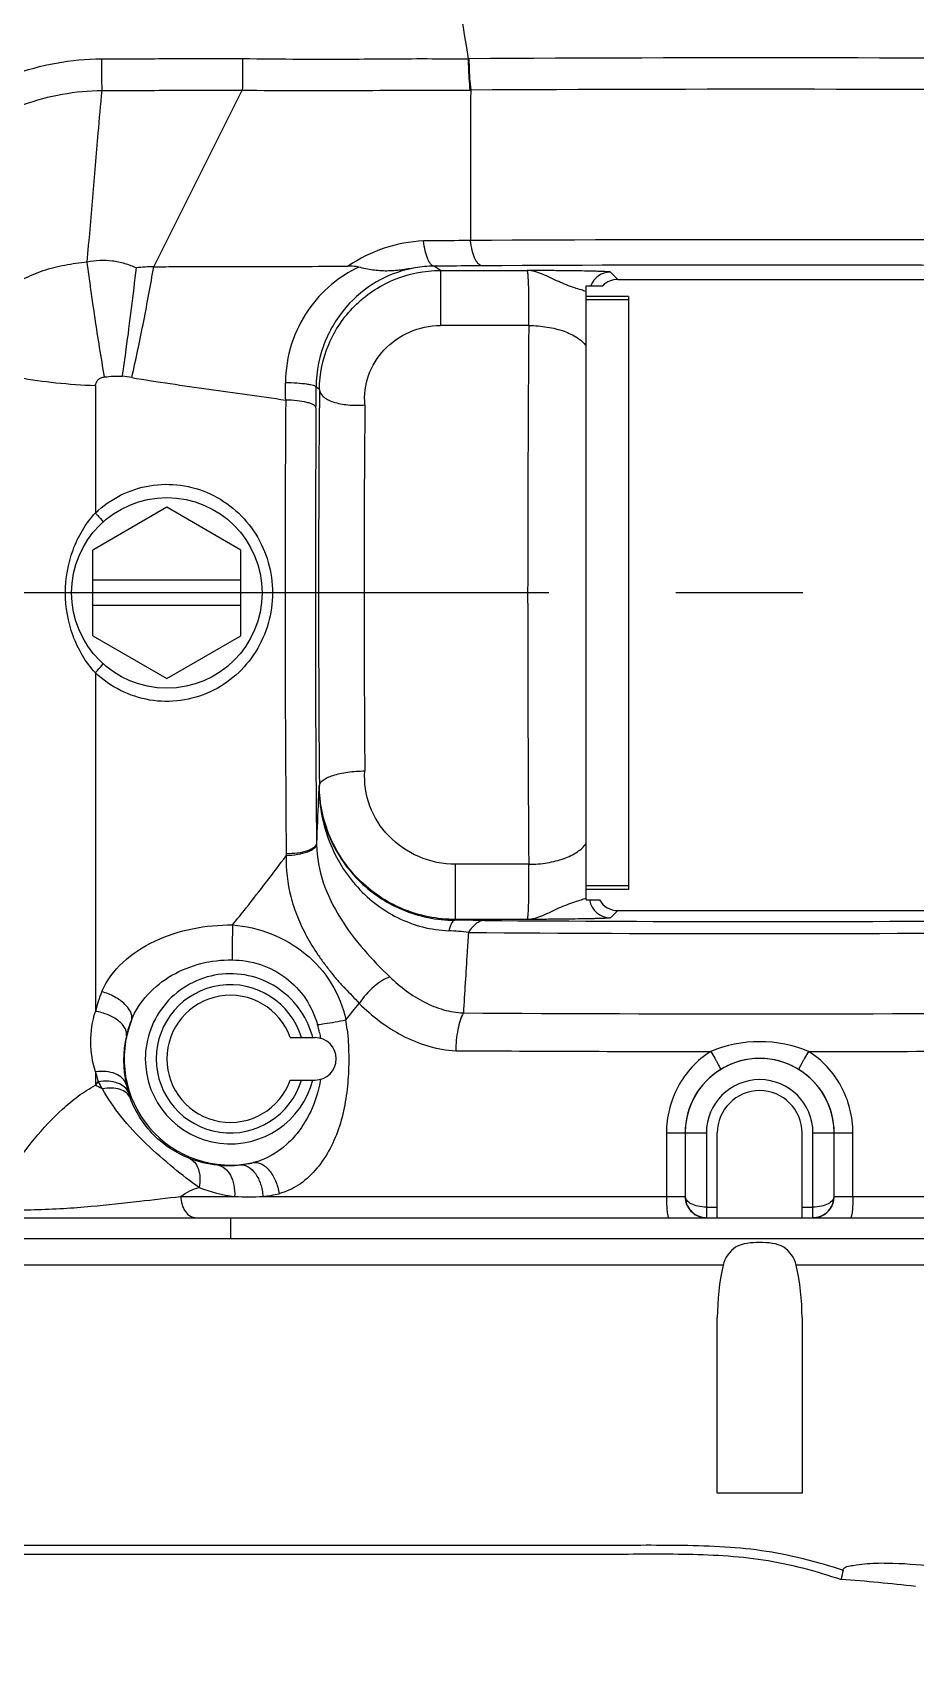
# Model space of a CAD drawing. Header units: millimetres. Extents: x 4086 to 8300, y 123 to 1549.
# Drawn here: x 7601.81 to 7612.24, y 628.62 to 647.83 of the extents above; entities that cross this region are included whole.
import ezdxf

# ---------------------------------------------------------------- set-up
doc = ezdxf.new("R2010")
doc.units = ezdxf.units.MM
doc.linetypes.add('CENTER', pattern=[0.6, 0.375, -0.075, 0.075, -0.075])
for name, color, linetype in [('中心线', 7, 'Continuous'), ('外形图', 7, 'Continuous'), ('运动范围', 7, 'Continuous')]:
    doc.layers.add(name, color=color, linetype=linetype)

msp = doc.modelspace()

# ---------------------------------------------------------------- linework, layer by layer
at = {"layer": '中心线', "linetype": 'CENTER', "ltscale": 20}
msp.add_line((7979.909, 641.2169), (7475.7605, 641.2169), dxfattribs=at)
at = {"layer": '外形图'}
for p, q in [((7606.9584, 647.5223), (7606.9666, 647.5224)), ((7603.2455, 645.0665), (7604.2912, 647.1507)), ((7606.6311, 645.0226), (7606.5549, 645.0733)), ((7606.6311, 645.0226), (7606.6311, 644.3729)), ((7606.6311, 645.0226), (7607.6563, 645.0226)), ((7608.7253, 644.9168), (7608.6391, 645.003)), ((7608.7253, 644.9168), (7620.092, 644.9168)), ((7608.3503, 637.5919), (7608.3503, 644.8419)), ((7608.3503, 644.8419), (7608.5468, 644.8419)), ((7608.8503, 644.7169), (7608.3503, 644.7169)), ((7608.8503, 644.6742), (7608.3503, 644.6742)), ((7608.8503, 644.7169), (7608.8503, 637.7169)), ((7607.6734, 644.3729), (7606.6311, 644.3729)), ((7602.5563, 643.6636), (7602.5563, 642.16)), ((7605.2025, 643.618), (7605.1626, 643.6446)), ((7603.4003, 642.2272), (7602.5253, 641.722)), ((7604.2753, 641.722), (7603.4003, 642.2272)), ((7602.5253, 640.7117), (7602.5253, 641.722)), ((7604.2753, 640.7117), (7604.2753, 641.722)), ((7604.2753, 641.3669), (7602.5253, 641.3669)), ((7604.2753, 641.0669), (7602.5253, 641.0669)), ((7602.5253, 640.7117), (7603.4003, 640.2065)), ((7603.4003, 640.2065), (7604.2753, 640.7117)), ((7602.5563, 640.2737), (7602.5563, 636.2774)), ((7605.1959, 638.9381), (7605.2013, 638.9417)), ((7606.8087, 637.3616), (7606.8087, 638.0129)), ((7607.6739, 638.0129), (7606.8087, 638.0129)), ((7608.8503, 637.7595), (7608.3503, 637.7595)), ((7608.8503, 637.7169), (7608.3503, 637.7169)), ((7608.3503, 637.5919), (7608.5088, 637.5919)), ((7606.7952, 637.3527), (7606.8087, 637.3616)), ((7607.6568, 637.3616), (7606.8087, 637.3616)), ((7608.7253, 637.4669), (7608.6396, 637.3811)), ((7608.7253, 637.4669), (7617.7848, 637.4669)), ((7604.8574, 635.9669), (7605.1503, 635.9669)), ((7602.5563, 635.5642), (7602.5563, 635.4055)), ((7602.5564, 635.4055), (7602.5906, 635.444)), ((7604.8574, 635.4669), (7605.1503, 635.4669)), ((7609.2991, 634.8419), (7609.2991, 634.0919)), ((7609.2991, 634.8419), (7609.771, 634.8419)), ((7609.5197, 634.8419), (7609.5197, 634.0919)), ((7609.521, 634.8419), (7609.521, 634.0919)), ((7609.771, 634.8419), (7609.771, 633.9669)), ((7609.9003, 633.8419), (7609.9003, 634.8419)), ((7610.9003, 633.9669), (7610.9003, 634.8419)), ((7611.0296, 633.9669), (7611.0296, 634.8419)), ((7611.0296, 634.8419), (7611.5015, 634.8419)), ((7611.2796, 634.0919), (7611.2796, 634.8419)), ((7611.2809, 634.0919), (7611.2809, 634.8419)), ((7611.5015, 634.0919), (7611.5015, 634.8419)), ((7603.5655, 634.0919), (7604.2001, 634.0919)), ((7604.5352, 634.0919), (7609.521, 634.0919)), ((7611.2796, 634.0919), (7619.7753, 634.0919)), ((7609.771, 633.9669), (7609.9003, 633.9669)), ((7610.9003, 633.9669), (7611.0296, 633.9669)), ((7610.9003, 633.8419), (7610.9003, 633.9648)), ((7601.4959, 633.8419), (7619.5253, 633.8419)), ((7604.1503, 633.8419), (7604.1503, 633.5919)), ((7609.7567, 633.8424), (7609.7732, 633.8419)), ((7609.7732, 633.8421), (7609.7732, 633.8419)), ((7619.694, 633.5919), (7601.1678, 633.5919)), ((7609.9695, 633.2829), (7601.0324, 633.2829)), ((7620.1561, 633.2829), (7610.8311, 633.2829)), ((7609.9003, 630.5919), (7609.9003, 632.6621)), ((7610.9003, 632.6621), (7610.9003, 630.5919)), ((7610.9003, 630.5919), (7609.9003, 630.5919))]:
    msp.add_line(p, q, dxfattribs=at)
msp.add_circle((7603.4003, 641.2169), 1.125, dxfattribs=at)
for centre, radius, start, end in [((8900.4309, 856.9742), 1310.321, 189.0123078, 189.1980622), ((7577.279, 647.0834), 25.3558, 0.1402, 0.98714), ((7610.3772, 13.0981), 634.4334, 89.5703198, 90.3080092), ((7610.3769, 17.4948), 629.6661, 89.5693464, 90.3083866), ((7740.4, 646.1692), 133.4158, 179.578037, 180.340912), ((7606.5005, 643.6834), 1.6887, 92.38081, 124.56998), ((7610.3798, 91.3719), 554.0139, 89.537809, 90.350932), ((7603.2508, 643.3136), 1.753, 90.17297, 96.89176), ((7606.5641, 643.6885), 1.3848, 90.37835, 99.6978), ((7610.3806, 114.3554), 530.7314, 89.536926, 90.351601), ((7608.6392, 644.753), 0.2501, 90.02115, 159.1845), ((7608.7253, 644.6669), 0.25, 89.9987, 135.57342), ((7999.2205, 641.2186), 391.5597, 179.538437, 180.469087), ((7602.6725, 641.9101), 1.8748, 80.33883, 83.75148), ((7517.1126, 642.4671), 87.6968, 0.670072, 0.803158), ((7526.0375, 643.9187), 79.1255, 359.624522, 359.801485), ((7865.9982, 641.215), 260.8068, 179.472087, 180.499404), ((7939.6453, 641.2277), 334.8496, 179.612441, 180.52887), ((7919.7133, 641.2262), 314.5595, 179.604009, 180.539906), ((7837.3045, 641.2151), 231.5759, 179.45082, 180.519521), ((7606.5089, 638.1172), 1.6991, 179.33642, 180.09026), ((7606.5119, 638.2742), 1.3442, 180.51642, 181.26151), ((7608.6397, 637.6312), 0.2501, 189.05502, 269.9771), ((7608.7253, 637.7168), 0.2499, 209.99332, 270.00299), ((7659.9486, 636.5), 55.7788, 179.1813, 179.60488), ((7606.6141, 634.4829), 2.7479, 82.72838, 87.60676), ((7606.6107, 573.7176), 63.6353, 89.513607, 89.833931), ((7610.4036, 1079.5007), 442.3054, 269.554159, 270.428604), ((7610.4035, 1039.6079), 402.2704, 269.536723, 270.445336), ((7604.1503, 635.7169), 0.875, 16.60155, 343.39845), ((7604.0429, 635.918), 1.5294, 157.21923, 166.40714), ((7604.1503, 635.7169), 0.75, 19.47122, 340.52878), ((7580.9183, 656.0341), 31.612, 321.08596, 321.53757), ((7610.3913, 1242.9046), 606.6565, 269.6704033, 270.3667102), ((7604.1503, 635.7169), 1.2543, 158.65823, 282.34179), ((7604.1581, 635.6957), 1.2694, 157.89782, 166.75001), ((7603.7711, 635.7253), 1.4624, 11.8079, 15.71839), ((7602.8963, 635.7795), 2.6489, 6.15004, 8.62852), ((7604.161, 635.6953), 1.2723, 166.7603, 192.8033), ((7604.1503, 635.7169), 1.0043, 14.4138, 16.2831), ((7605.1503, 635.7169), 0.25, 270, 90), ((7604.1503, 635.7169), 1.0043, 180, 345.5862), ((7610.2618, 1230.5652), 594.7623, 269.6676645, 269.9576503), ((7610.4003, 634.8419), 0.8793, 0, 180), ((7610.469, 1247.8398), 612.0369, 270.0476899, 270.3654774), ((7604.0434, 635.9235), 1.5299, 193.58458, 198.26688), ((7604.6051, 636.4639), 2.2579, 206.85328, 209.10093), ((7610.3989, 634.8417), 0.8792, 121.6104, 179.98687), ((7610.4003, 634.8419), 0.6293, 0, 180), ((7610.4017, 634.8417), 0.8792, 0.01313, 58.39002), ((7601.3267, 632.9692), 2.7291, 61.4207, 63.21881), ((7604.1615, 635.6955), 1.2728, 192.8067, 197.32166), ((7604.1223, 635.6832), 1.2317, 197.32224, 200.24141), ((7610.4003, 634.8419), 0.5, 0.00092, 179.99908), ((7604.1263, 635.7285), 1.271, 248.53763, 264.18168), ((7604.1264, 635.7264), 1.2689, 276.31959, 283.30373), ((7604.1263, 635.7275), 1.27, 264.17932, 276.32066), ((7604.3689, 635.6138), 1.5313, 247.44673, 263.67221), ((7604.3676, 637.8787), 3.7905, 267.46718, 272.53282), ((7604.3671, 635.6083), 1.5257, 276.32438, 283.58828), ((7611.0309, 634.0918), 0.25, 280.3158, 0.00302), ((7609.7697, 634.0917), 0.2498, 267.02562, 269.42015), ((7609.7697, 634.0909), 0.2491, 269.421, 269.99993), ((7611.0274, 634.0929), 0.2511, 270.01654, 281.06259), ((7611.0309, 634.0918), 0.25, 270.00312, 274.44346), ((7611.0309, 634.0922), 0.2504, 274.44189, 277.17366), ((7611.031, 634.0916), 0.2498, 277.17376, 278.99836), ((7611.031, 634.0914), 0.2495, 278.99906, 280.31171), ((7615.5568, 628.7411), 4.2753, 167.29741, 168.81302), ((7610.1926, 612.3703), 17.24, 83.18006, 86.10791)]:
    msp.add_arc(centre, radius, start, end, dxfattribs=at)
for points, knots in [([(7599.8057, 645.0773), (7599.8066, 645.2458), (7599.8478, 645.5823), (7600.0232, 646.0577), (7600.3011, 646.4815), (7600.6637, 646.8412), (7601.0939, 647.1303), (7601.5751, 647.3464), (7602.0921, 647.4856), (7602.451, 647.5213), (7602.631, 647.5202)], [0, 0, 0, 0, 0.1224583, 0.2437298, 0.3650884, 0.4876999, 0.6124247, 0.7396979, 0.8692449, 1, 1, 1, 1]), ([(7602.631, 647.5202), (7602.7695, 647.5202), (7603.0466, 647.5203), (7603.462, 647.524), (7603.8772, 647.5264), (7604.154, 647.5243), (7604.2924, 647.5235)], [0, 0, 0, 0, 0.2501921, 0.5002337, 0.7501015, 1, 1, 1, 1]), ([(7604.2924, 647.5235), (7604.2928, 647.4914), (7604.2938, 647.3671), (7604.2931, 647.2429), (7604.2912, 647.1507)], [0, 0, 0, 0, 0.2583477, 1, 1, 1, 1]), ([(7604.2924, 647.5235), (7604.5195, 647.5212), (7604.9159, 647.517), (7605.4793, 647.5156), (7605.9793, 647.5212), (7606.4715, 647.5233), (7606.7969, 647.5211), (7606.9585, 647.5221)], [0, 0, 0, 0, 0.2555518, 0.4460732, 0.6338946, 0.8181957, 1, 1, 1, 1]), ([(7606.9584, 647.5223), (7606.9587, 647.4909), (7606.9611, 647.3672), (7606.9694, 647.2436), (7606.9791, 647.1517)], [0, 0, 0, 0, 0.2533061, 1, 1, 1, 1]), ([(7606.9675, 647.5224), (7606.9677, 647.491), (7606.9699, 647.3673), (7606.9781, 647.2437), (7606.9878, 647.1518)], [0, 0, 0, 0, 0.253309, 1, 1, 1, 1]), ([(7600.1269, 645.005), (7600.1295, 645.154), (7600.1684, 645.4512), (7600.3291, 645.8694), (7600.5792, 646.2405), (7600.9026, 646.5541), (7601.2837, 646.8057), (7601.8503, 647.057), (7602.3213, 647.1464), (7602.6347, 647.1455)], [0, 0, 0, 0, 0.1230194, 0.2447972, 0.3665682, 0.4894494, 0.6142489, 0.7413544, 1, 1, 1, 1]), ([(7602.4598, 645.1259), (7602.5065, 645.6311), (7602.5608, 646.3046), (7602.6195, 646.9777), (7602.6347, 647.1455)], [0, 0, 0, 0, 0.7507655, 1, 1, 1, 1]), ([(7602.6347, 647.1455), (7602.7729, 647.1453), (7603.0491, 647.1459), (7603.4633, 647.1503), (7603.8772, 647.153), (7604.1532, 647.1516), (7604.2912, 647.1507)], [0, 0, 0, 0, 0.2502753, 0.5002655, 0.7500677, 1, 1, 1, 1]), ([(7604.2912, 647.1507), (7604.5205, 647.1487), (7604.9782, 647.1443), (7605.6582, 647.145), (7606.3251, 647.1542), (7606.7635, 647.1501), (7606.9798, 647.1515)], [0, 0, 0, 0, 0.2558375, 0.5107997, 0.7586306, 1, 1, 1, 1]), ([(7606.9866, 645.3754), (7606.9404, 645.375), (7606.755, 645.3732), (7606.5696, 645.3717), (7606.4304, 645.3707)], [0, 0, 0, 0, 0.2489287, 1, 1, 1, 1]), ([(7606.5549, 645.0733), (7606.5404, 645.0742), (7606.5182, 645.0923), (7606.4977, 645.1239), (7606.4731, 645.1756), (7606.4486, 645.2586), (7606.4357, 645.3309), (7606.4304, 645.3707)], [0, 0, 0, 0, 0.1305332, 0.225825, 0.3433759, 0.6398955, 1, 1, 1, 1]), ([(7607.1238, 645.0767), (7607.1071, 645.0775), (7607.0808, 645.0943), (7607.0562, 645.1272), (7607.0288, 645.1789), (7607.0029, 645.2626), (7606.9909, 645.3354), (7606.9866, 645.3754)], [0, 0, 0, 0, 0.1453953, 0.2428798, 0.3600357, 0.6503352, 1, 1, 1, 1]), ([(7601.0117, 643.9606), (7601.0401, 644.1166), (7601.1541, 644.4256), (7601.4236, 644.7416), (7601.7021, 644.9274), (7601.94, 645.0288), (7602.1959, 645.0909), (7602.3713, 645.1146), (7602.4598, 645.1259)], [0, 0, 0, 0, 0.237297, 0.4816248, 0.6073124, 0.7354616, 0.8664355, 1, 1, 1, 1]), ([(7602.4598, 645.1259), (7602.5572, 645.1441), (7602.7086, 645.1516), (7602.9029, 645.1101), (7602.9954, 645.0742), (7603.0405, 645.0539)], [0, 0, 0, 0, 0.5002621, 0.7501753, 1, 1, 1, 1]), ([(7602.6637, 643.7651), (7602.6244, 643.9967), (7602.5523, 644.4497), (7602.4883, 644.9039), (7602.4598, 645.1259)], [0, 0, 0, 0, 0.5121016, 1, 1, 1, 1]), ([(7602.8766, 643.7738), (7602.892, 643.881), (7602.9513, 644.307), (7603.0049, 644.7339), (7603.0404, 645.0539)], [0, 0, 0, 0, 0.2517084, 1, 1, 1, 1]), ([(7602.9871, 643.7584), (7603.0365, 643.9799), (7603.1276, 644.415), (7603.209, 644.8521), (7603.2455, 645.0665)], [0, 0, 0, 0, 0.5106114, 1, 1, 1, 1]), ([(7603.2455, 645.0665), (7603.3415, 645.066), (7603.5335, 645.069), (7603.9178, 645.0712), (7604.3975, 645.0687), (7604.9711, 645.0687), (7605.3524, 645.0729), (7605.5423, 645.0739)], [0, 0, 0, 0, 0.125355, 0.2508375, 0.5018878, 0.7519932, 1, 1, 1, 1]), ([(7605.6651, 645.0612), (7605.5501, 645.0068), (7605.326, 644.8631), (7605.0461, 644.5556), (7604.8493, 644.1566), (7604.801, 643.8514), (7604.8008, 643.6964)], [0, 0, 0, 0, 0.2247888, 0.4643178, 0.7260677, 1, 1, 1, 1]), ([(7606.3308, 645.0536), (7606.1903, 645.029), (7605.9044, 644.9307), (7605.5244, 644.6401), (7605.2374, 644.1984), (7605.1632, 643.8329), (7605.1626, 643.6446)], [0, 0, 0, 0, 0.2166006, 0.4504555, 0.7140306, 1, 1, 1, 1]), ([(7605.6655, 645.0608), (7605.6554, 645.0634), (7605.6149, 645.0721), (7605.5732, 645.0741), (7605.5423, 645.0739)], [0, 0, 0, 0, 0.2530992, 1, 1, 1, 1]), ([(7606.3308, 645.0536), (7606.2751, 645.0446), (7606.1653, 645.025), (7605.9982, 645.0117), (7605.8305, 645.024), (7605.7203, 645.0473), (7605.6651, 645.0612)], [0, 0, 0, 0, 0.2519509, 0.4980555, 0.7460093, 1, 1, 1, 1]), ([(7607.1238, 645.0767), (7607.0766, 645.0764), (7606.887, 645.0753), (7606.6974, 645.0741), (7606.5549, 645.0733)], [0, 0, 0, 0, 0.2488947, 1, 1, 1, 1]), ([(7605.2025, 643.618), (7605.2039, 643.7992), (7605.2792, 644.1647), (7605.5926, 644.6289), (7606.064, 644.9464), (7606.4419, 645.0226), (7606.6311, 645.0226)], [0, 0, 0, 0, 0.2462258, 0.4922035, 0.7429922, 1, 1, 1, 1]), ([(7607.6734, 644.3729), (7607.6743, 644.4077), (7607.6756, 644.4797), (7607.6762, 644.5888), (7607.6755, 644.6977), (7607.6736, 644.7991), (7607.6711, 644.8759), (7607.6684, 644.9286), (7607.6664, 644.9601), (7607.6641, 644.9852), (7607.6619, 645.0044), (7607.6595, 645.0152), (7607.6579, 645.0219), (7607.6562, 645.0226)], [0, 0, 0, 0, 0.1604044, 0.3317473, 0.5027242, 0.6620539, 0.7992478, 0.8566611, 0.9053248, 0.9444554, 0.9734449, 0.991906, 1, 1, 1, 1]), ([(7608.6391, 645.003), (7608.6386, 645.0036), (7608.6361, 645.0041), (7608.6286, 645.0055), (7608.6127, 645.0068), (7608.5868, 645.0084), (7608.5516, 645.0099), (7608.5079, 645.0115), (7608.456, 645.0129), (7608.3966, 645.0143), (7608.3047, 645.016), (7608.1771, 645.0179), (7608.0124, 645.0197), (7607.8369, 645.0213), (7607.717, 645.0221), (7607.6563, 645.0226)], [0, 0, 0, 0, 0.0023218, 0.0070709, 0.0239534, 0.0505243, 0.0864237, 0.1311749, 0.1841996, 0.2448282, 0.3123155, 0.4645921, 0.6342403, 0.8146383, 1, 1, 1, 1]), ([(7608.3503, 644.774), (7608.3314, 644.7807), (7608.2864, 644.7947), (7608.1772, 644.8293), (7608.0551, 644.8763), (7607.9303, 644.9351), (7607.8376, 644.9786), (7607.7474, 645.0122), (7607.6859, 645.0218), (7607.6563, 645.0226)], [0, 0, 0, 0, 0.0813006, 0.1910348, 0.4647542, 0.6104992, 0.7505436, 0.8797435, 1, 1, 1, 1]), ([(7605.7393, 643.4347), (7605.728, 643.5517), (7605.7588, 643.7938), (7605.9513, 644.1051), (7606.2569, 644.3196), (7606.5058, 644.3725), (7606.6311, 644.3729)], [0, 0, 0, 0, 0.2441136, 0.4883907, 0.7398473, 1, 1, 1, 1]), ([(7607.6734, 644.3729), (7607.7468, 644.3724), (7607.8883, 644.3609), (7608.0836, 644.3134), (7608.242, 644.2406), (7608.3239, 644.1696), (7608.3503, 644.131)], [0, 0, 0, 0, 0.2972331, 0.5732143, 0.8102828, 1, 1, 1, 1]), ([(7601.0117, 643.9606), (7601.099, 643.9134), (7601.3118, 643.8339), (7601.6739, 643.75), (7602.0989, 643.6913), (7602.4004, 643.672), (7602.5563, 643.6636)], [0, 0, 0, 0, 0.1880614, 0.4274064, 0.7040532, 1, 1, 1, 1]), ([(7602.5563, 643.6636), (7602.5582, 643.6766), (7602.5665, 643.7021), (7602.5893, 643.7352), (7602.6228, 643.7598), (7602.6502, 643.7634), (7602.6637, 643.7651)], [0, 0, 0, 0, 0.2460855, 0.4943304, 0.7447735, 1, 1, 1, 1]), ([(7602.6637, 643.7651), (7602.6989, 643.7697), (7602.7697, 643.7766), (7602.8412, 643.7777), (7602.8766, 643.7738)], [0, 0, 0, 0, 0.500091, 1, 1, 1, 1]), ([(7602.9871, 643.7584), (7603.2887, 643.7068), (7603.8947, 643.6219), (7604.5008, 643.5383), (7604.8033, 643.4927)], [0, 0, 0, 0, 0.49995, 1, 1, 1, 1]), ([(7605.1626, 643.6446), (7605.1618, 643.6487), (7605.1506, 643.6567), (7605.129, 643.6642), (7605.0946, 643.6725), (7605.0296, 643.683), (7604.9303, 643.6923), (7604.8461, 643.6957), (7604.8008, 643.6964)], [0, 0, 0, 0, 0.0338856, 0.0975514, 0.1926509, 0.3166042, 0.6327339, 1, 1, 1, 1]), ([(7605.2025, 643.618), (7605.2033, 643.603), (7605.2131, 643.5713), (7605.2479, 643.5308), (7605.2999, 643.4964), (7605.3959, 643.4566), (7605.5454, 643.4297), (7605.6721, 643.4295), (7605.7393, 643.4347)], [0, 0, 0, 0, 0.0736948, 0.1576224, 0.2584525, 0.3781705, 0.6677164, 1, 1, 1, 1]), ([(7605.1613, 643.4002), (7605.1599, 643.4154), (7605.1338, 643.4359), (7605.0956, 643.4526), (7605.0308, 643.4723), (7604.9325, 643.4877), (7604.8484, 643.4924), (7604.8033, 643.4927)], [0, 0, 0, 0, 0.120169, 0.2174904, 0.3398394, 0.6458773, 1, 1, 1, 1]), ([(7602.5563, 642.16), (7602.6443, 642.2431), (7602.8456, 642.3848), (7603.1959, 642.4996), (7603.565, 642.5057), (7603.919, 642.4021), (7604.2269, 642.1999), (7604.464, 641.9183), (7604.6131, 641.5819), (7604.647, 641.3381), (7604.647, 641.2169)], [0, 0, 0, 0, 0.1248715, 0.2498978, 0.3750276, 0.5000725, 0.6249563, 0.7498148, 0.8748247, 1, 1, 1, 1]), ([(7602.2034, 641.2169), (7602.2034, 641.388), (7602.2619, 641.7321), (7602.4407, 642.035), (7602.5563, 642.16)], [0, 0, 0, 0, 0.5012763, 1, 1, 1, 1]), ([(7602.5563, 642.16), (7602.5646, 642.1511), (7602.5963, 642.1166), (7602.6274, 642.0815), (7602.6499, 642.055)], [0, 0, 0, 0, 0.2591646, 1, 1, 1, 1]), ([(7602.5563, 640.2737), (7602.4407, 640.3987), (7602.2619, 640.7016), (7602.2034, 641.0457), (7602.2034, 641.2169)], [0, 0, 0, 0, 0.4987239, 1, 1, 1, 1]), ([(7604.647, 641.2169), (7604.647, 641.0956), (7604.6131, 640.8518), (7604.464, 640.5154), (7604.2269, 640.2338), (7603.919, 640.0316), (7603.565, 639.928), (7603.1959, 639.9341), (7602.8456, 640.0489), (7602.6443, 640.1906), (7602.5563, 640.2737)], [0, 0, 0, 0, 0.1251751, 0.2501845, 0.3750427, 0.4999264, 0.6249709, 0.7501014, 0.8751284, 1, 1, 1, 1]), ([(7602.5563, 640.2737), (7602.5646, 640.2826), (7602.5963, 640.3171), (7602.6274, 640.3522), (7602.6498, 640.3787)], [0, 0, 0, 0, 0.2591645, 1, 1, 1, 1]), ([(7605.2013, 638.9417), (7605.2033, 638.9681), (7605.2393, 639.0071), (7605.2994, 639.04), (7605.3666, 639.0657), (7605.4468, 639.0865), (7605.5717, 639.1083), (7605.6705, 639.1148), (7605.7382, 639.1154)], [0, 0, 0, 0, 0.1345116, 0.2337634, 0.3555545, 0.497494, 0.6556314, 1, 1, 1, 1]), ([(7606.8087, 638.0129), (7606.6607, 638.0132), (7606.3666, 638.0746), (7606.003, 638.3247), (7605.7696, 638.6899), (7605.7277, 638.9762), (7605.7382, 639.1154)], [0, 0, 0, 0, 0.2596087, 0.5106613, 0.7550691, 1, 1, 1, 1]), ([(7605.1959, 638.9381), (7605.1935, 638.8823), (7605.184, 638.657), (7605.1747, 638.4316), (7605.1678, 638.2621)], [0, 0, 0, 0, 0.2475503, 1, 1, 1, 1]), ([(7605.1959, 638.9382), (7605.1964, 638.7276), (7605.2707, 638.3029), (7605.543, 637.8372), (7605.8507, 637.5449), (7606.12, 637.3749), (7606.4165, 637.2639), (7606.625, 637.2328), (7606.7288, 637.2284)], [0, 0, 0, 0, 0.2502555, 0.500667, 0.6263511, 0.7517549, 0.8765049, 1, 1, 1, 1]), ([(7605.1959, 638.9381), (7605.1977, 638.7361), (7605.2813, 638.3249), (7605.6327, 637.7988), (7606.1629, 637.4398), (7606.586, 637.3535), (7606.7952, 637.3527)], [0, 0, 0, 0, 0.244421, 0.4931295, 0.7469895, 1, 1, 1, 1]), ([(7606.8087, 637.3616), (7606.5958, 637.3617), (7606.171, 637.4473), (7605.6408, 637.8039), (7605.2878, 638.3258), (7605.2028, 638.7375), (7605.2013, 638.9417)], [0, 0, 0, 0, 0.2569993, 0.5074641, 0.7532984, 1, 1, 1, 1]), ([(7605.1681, 638.2446), (7605.1666, 638.2261), (7605.143, 638.1983), (7605.1025, 638.1738), (7605.0383, 638.1466), (7604.9396, 638.1237), (7604.855, 638.1158), (7604.8098, 638.1145)], [0, 0, 0, 0, 0.1398244, 0.240314, 0.362348, 0.6600845, 1, 1, 1, 1]), ([(7605.1678, 638.2621), (7605.1665, 638.2429), (7605.1438, 638.2136), (7605.1027, 638.1887), (7605.0386, 638.162), (7604.9396, 638.1414), (7604.855, 638.1364), (7604.8099, 638.1369)], [0, 0, 0, 0, 0.1440488, 0.2444897, 0.3657965, 0.6614481, 1, 1, 1, 1]), ([(7605.1681, 638.2446), (7605.1712, 638.0936), (7605.2287, 637.7867), (7605.437, 637.3697), (7605.7164, 637.0038), (7605.9279, 636.7859), (7606.0346, 636.684)], [0, 0, 0, 0, 0.2477118, 0.5027376, 0.7580059, 1, 1, 1, 1]), ([(7607.6739, 638.0129), (7607.7471, 638.0134), (7607.8885, 638.025), (7608.0836, 638.0732), (7608.2421, 638.147), (7608.3239, 638.2188), (7608.3503, 638.2578)], [0, 0, 0, 0, 0.2964376, 0.571963, 0.8092226, 1, 1, 1, 1]), ([(7604.1755, 637.297), (7604.2295, 637.3639), (7604.4451, 637.6331), (7604.6558, 637.9063), (7604.8098, 638.1145)], [0, 0, 0, 0, 0.2491703, 1, 1, 1, 1]), ([(7604.8098, 638.1145), (7604.8043, 637.953), (7604.8334, 637.7057), (7604.9368, 637.3925), (7605.0462, 637.163), (7605.1582, 636.9807), (7605.258, 636.8409), (7605.3367, 636.7396), (7605.4166, 636.6407), (7605.5028, 636.5498), (7605.589, 636.4617), (7605.6437, 636.4013), (7605.671, 636.3714)], [0, 0, 0, 0, 0.2424692, 0.3668961, 0.493939, 0.6227547, 0.6872734, 0.7515057, 0.815171, 0.8777576, 0.9393601, 1, 1, 1, 1]), ([(7607.6568, 637.3616), (7607.6584, 637.3623), (7607.66, 637.3691), (7607.6625, 637.3799), (7607.6646, 637.3992), (7607.6669, 637.4244), (7607.669, 637.4561), (7607.6717, 637.509), (7607.6742, 637.5861), (7607.6761, 637.6879), (7607.6767, 637.797), (7607.6761, 637.9062), (7607.6748, 637.9782), (7607.6739, 638.0129)], [0, 0, 0, 0, 0.0081061, 0.0266203, 0.0556908, 0.0949302, 0.1437214, 0.2012726, 0.3387322, 0.4982363, 0.6691982, 0.8402451, 1, 1, 1, 1]), ([(7608.3503, 637.61), (7608.3314, 637.6034), (7608.2863, 637.5894), (7608.1769, 637.5549), (7608.0549, 637.5079), (7607.9302, 637.4491), (7607.8376, 637.4055), (7607.7475, 637.3721), (7607.6863, 637.3623), (7607.6568, 637.3616)], [0, 0, 0, 0, 0.0815461, 0.1914656, 0.4653349, 0.6110683, 0.7510637, 0.8802064, 1, 1, 1, 1]), ([(7608.6396, 637.3811), (7608.6391, 637.3806), (7608.6366, 637.3801), (7608.6291, 637.3787), (7608.6131, 637.3774), (7608.5873, 637.3758), (7608.5522, 637.3743), (7608.5084, 637.3727), (7608.4565, 637.3713), (7608.3971, 637.3699), (7608.3052, 637.3682), (7608.1776, 637.3663), (7608.0129, 637.3645), (7607.8374, 637.363), (7607.7175, 637.3621), (7607.6568, 637.3616)], [0, 0, 0, 0, 0.0023311, 0.0070915, 0.0239581, 0.050504, 0.0863893, 0.131138, 0.1841569, 0.2447752, 0.3122609, 0.4645362, 0.6341972, 0.8146141, 1, 1, 1, 1]), ([(7602.6328, 636.5102), (7602.6876, 636.6408), (7602.8719, 636.8815), (7603.2542, 637.1274), (7603.7017, 637.2704), (7604.0174, 637.2987), (7604.1755, 637.297)], [0, 0, 0, 0, 0.2333278, 0.4822316, 0.7395074, 1, 1, 1, 1]), ([(7604.1755, 637.297), (7604.331, 637.2845), (7604.6403, 637.2153), (7605.0508, 636.9773), (7605.3638, 636.6214), (7605.4814, 636.3277), (7605.5153, 636.1769)], [0, 0, 0, 0, 0.2509911, 0.5017154, 0.7513243, 1, 1, 1, 1]), ([(7606.7952, 637.3527), (7606.7886, 637.352), (7606.7738, 637.342), (7606.7579, 637.3159), (7606.742, 637.2769), (7606.7332, 637.246), (7606.7288, 637.2284)], [0, 0, 0, 0, 0.1358899, 0.339241, 0.6268307, 1, 1, 1, 1]), ([(7606.9619, 637.2087), (7606.9567, 637.13), (7606.9353, 636.8132), (7606.9154, 636.4963), (7606.9015, 636.2581)], [0, 0, 0, 0, 0.2485735, 1, 1, 1, 1]), ([(7607.1509, 637.3506), (7607.1339, 637.35), (7607.0981, 637.3422), (7607.0482, 637.3128), (7607.0015, 637.2673), (7606.9748, 637.2296), (7606.9619, 637.2087)], [0, 0, 0, 0, 0.208718, 0.4378501, 0.6996805, 1, 1, 1, 1]), ([(7602.982, 636.1733), (7603.0261, 636.2843), (7603.1625, 636.4911), (7603.4534, 636.7186), (7603.7995, 636.8577), (7604.0477, 636.8864), (7604.1711, 636.8846)], [0, 0, 0, 0, 0.2447657, 0.4946631, 0.7469335, 1, 1, 1, 1]), ([(7604.1711, 636.8846), (7604.2838, 636.883), (7604.5103, 636.8459), (7604.8154, 636.6875), (7605.0529, 636.4387), (7605.1484, 636.2298), (7605.1789, 636.1215)], [0, 0, 0, 0, 0.2502423, 0.5003122, 0.7501545, 1, 1, 1, 1]), ([(7605.1143, 635.9984), (7605.0809, 636.1126), (7604.9723, 636.3309), (7604.7059, 636.5792), (7604.3693, 636.7191), (7604.005, 636.7324), (7603.6591, 636.6176), (7603.3752, 636.3889), (7603.1892, 636.0758), (7603.146, 635.8358), (7603.146, 635.7169)], [0, 0, 0, 0, 0.1249971, 0.2499977, 0.3749982, 0.4999988, 0.6249993, 0.7499999, 0.8750004, 1, 1, 1, 1]), ([(7606.0346, 636.684), (7606.0008, 636.6732), (7605.9344, 636.6387), (7605.8053, 636.5408), (7605.72, 636.4446), (7605.671, 636.3715)], [0, 0, 0, 0, 0.2191932, 0.4561657, 1, 1, 1, 1]), ([(7606.0346, 636.684), (7606.1557, 636.5673), (7606.3576, 636.4134), (7606.663, 636.2889), (7606.8225, 636.2614), (7606.9015, 636.2581)], [0, 0, 0, 0, 0.512494, 0.75892, 1, 1, 1, 1]), ([(7602.982, 636.1733), (7602.9868, 636.1867), (7602.9903, 636.2176), (7602.9772, 636.2655), (7602.9482, 636.3145), (7602.8873, 636.3822), (7602.7824, 636.455), (7602.685, 636.4952), (7602.6328, 636.5102)], [0, 0, 0, 0, 0.0808312, 0.1721746, 0.2792443, 0.4029583, 0.6898801, 1, 1, 1, 1]), ([(7602.5563, 635.5642), (7602.5217, 635.6768), (7602.4835, 635.9182), (7602.5203, 636.1602), (7602.5563, 636.2774)], [0, 0, 0, 0, 0.4900934, 1, 1, 1, 1]), ([(7602.9226, 635.9867), (7602.9253, 636.0011), (7602.9251, 636.0326), (7602.9077, 636.0793), (7602.8753, 636.1246), (7602.8113, 636.1838), (7602.7044, 636.2424), (7602.6076, 636.2693), (7602.5563, 636.2774)], [0, 0, 0, 0, 0.086569, 0.1816008, 0.2897479, 0.4123255, 0.6936076, 1, 1, 1, 1]), ([(7605.671, 636.3714), (7605.8214, 636.2228), (7606.0797, 636.0233), (7606.4807, 635.8571), (7606.7003, 635.8183), (7606.812, 635.8129)], [0, 0, 0, 0, 0.489589, 0.7411541, 1, 1, 1, 1]), ([(7606.9014, 636.2581), (7606.8865, 636.2302), (7606.8606, 636.166), (7606.8231, 636.018), (7606.8124, 635.8966), (7606.812, 635.8129)], [0, 0, 0, 0, 0.2079387, 0.450931, 1, 1, 1, 1]), ([(7605.53, 636.0633), (7605.5407, 635.9646), (7605.5517, 635.766), (7605.5436, 635.4681), (7605.5075, 635.1733), (7605.4347, 634.8882), (7605.3194, 634.6239), (7605.1607, 634.3947), (7604.9632, 634.2175), (7604.8054, 634.1446), (7604.7255, 634.1253)], [0, 0, 0, 0, 0.1316004, 0.2632667, 0.3945284, 0.5245414, 0.6519032, 0.7747567, 0.8911479, 1, 1, 1, 1]), ([(7605.1789, 636.1215), (7605.207, 636.1248), (7605.3197, 636.1395), (7605.4318, 636.1588), (7605.5153, 636.1769)], [0, 0, 0, 0, 0.248979, 1, 1, 1, 1]), ([(7610.9785, 635.8031), (7610.7982, 635.8814), (7610.4003, 635.9562), (7610.0024, 635.8814), (7609.8222, 635.8031)], [0, 0, 0, 0, 0.5000005, 1, 1, 1, 1]), ([(7609.8222, 635.8031), (7609.742, 635.7524), (7609.5943, 635.6295), (7609.427, 635.3956), (7609.3227, 635.1276), (7609.2991, 634.9368), (7609.2991, 634.8419)], [0, 0, 0, 0, 0.2498228, 0.4996925, 0.7497589, 1, 1, 1, 1]), ([(7609.8222, 635.8031), (7609.8382, 635.7769), (7609.8612, 635.7387), (7609.8896, 635.6896), (7609.9071, 635.6582), (7609.9211, 635.632), (7609.9309, 635.6122), (7609.9366, 635.5994), (7609.9383, 635.5932), (7609.9385, 635.5909), (7609.9381, 635.5904)], [0, 0, 0, 0, 0.3793819, 0.5501735, 0.7000126, 0.8235451, 0.9164024, 0.9754473, 0.9918375, 1, 1, 1, 1]), ([(7610.8625, 635.5904), (7610.7937, 635.6328), (7610.6436, 635.699), (7610.4003, 635.7329), (7610.1571, 635.699), (7610.0069, 635.6328), (7609.9381, 635.5904)], [0, 0, 0, 0, 0.249968, 0.5000008, 0.7500333, 1, 1, 1, 1]), ([(7610.9785, 635.8031), (7610.9624, 635.7769), (7610.9394, 635.7387), (7610.9111, 635.6896), (7610.8935, 635.6582), (7610.8795, 635.632), (7610.8697, 635.6122), (7610.8641, 635.5994), (7610.8623, 635.5932), (7610.8621, 635.5909), (7610.8625, 635.5904)], [0, 0, 0, 0, 0.379382, 0.5501735, 0.7000124, 0.8235448, 0.916402, 0.975447, 0.9918374, 1, 1, 1, 1]), ([(7611.5015, 634.8419), (7611.5015, 634.9368), (7611.478, 635.1276), (7611.3737, 635.3956), (7611.2063, 635.6295), (7611.0586, 635.7524), (7610.9785, 635.8031)], [0, 0, 0, 0, 0.2502405, 0.5003074, 0.7501778, 1, 1, 1, 1]), ([(7602.9204, 635.4133), (7602.913, 635.4407), (7602.8788, 635.4953), (7602.7914, 635.5473), (7602.6796, 635.5722), (7602.5983, 635.5699), (7602.5563, 635.5642)], [0, 0, 0, 0, 0.2002633, 0.4313615, 0.7012621, 1, 1, 1, 1]), ([(7602.9464, 635.3165), (7602.9372, 635.3423), (7602.9012, 635.3925), (7602.8152, 635.4381), (7602.7076, 635.4569), (7602.6303, 635.4511), (7602.5906, 635.444)], [0, 0, 0, 0, 0.2026391, 0.4339169, 0.7023326, 1, 1, 1, 1]), ([(7605.2149, 635.4753), (7605.1932, 635.3414), (7605.1298, 635.1337), (7604.9801, 634.8801), (7604.7756, 634.6476), (7604.5659, 634.5249), (7604.4184, 634.4916)], [0.29229679, 0.29229679, 0.29229679, 0.29229679, 0.50728239, 0.63373537, 0.75893012, 1, 1, 1, 1]), ([(7601.3061, 633.9558), (7601.3811, 634.1005), (7601.545, 634.3817), (7601.8285, 634.7771), (7602.1028, 635.075), (7602.3508, 635.28), (7602.4858, 635.3676), (7602.5563, 635.4055)], [0, 0, 0, 0, 0.2523056, 0.5027377, 0.7518783, 0.8761038, 1, 1, 1, 1]), ([(7603.7816, 634.1996), (7603.6781, 634.2702), (7603.4639, 634.4354), (7603.1501, 634.7106), (7602.8606, 635.0193), (7602.7017, 635.249), (7602.6395, 635.3639)], [0, 0, 0, 0, 0.2287221, 0.4932771, 0.7615113, 1, 1, 1, 1]), ([(7602.9666, 635.2571), (7602.9572, 635.2798), (7602.9229, 635.3232), (7602.8443, 635.3616), (7602.7463, 635.3764), (7602.676, 635.3705), (7602.6397, 635.3638)], [0, 0, 0, 0, 0.2005337, 0.4302406, 0.6987308, 1, 1, 1, 1]), ([(7603.6613, 634.5456), (7603.5074, 634.6061), (7603.214, 634.7969), (7603.0267, 635.0941), (7602.9666, 635.2571)], [0, 0, 0, 0, 0.4875966, 1, 1, 1, 1]), ([(7603.6613, 634.5456), (7603.6866, 634.5345), (7603.7344, 634.4972), (7603.7785, 634.4132), (7603.7956, 634.3101), (7603.789, 634.2369), (7603.7816, 634.1996)], [0, 0, 0, 0, 0.2111816, 0.4448999, 0.7093673, 1, 1, 1, 1]), ([(7604.4184, 634.4916), (7604.434, 634.4946), (7604.4678, 634.4949), (7604.518, 634.4782), (7604.5666, 634.4461), (7604.6293, 634.3824), (7604.6909, 634.2749), (7604.7179, 634.1769), (7604.7255, 634.1253)], [0, 0, 0, 0, 0.0912151, 0.1897139, 0.2996762, 0.4224316, 0.7001024, 1, 1, 1, 1]), ([(7603.9975, 634.464), (7604.0283, 634.4597), (7604.092, 634.4296), (7604.159, 634.3414), (7604.1978, 634.2241), (7604.2028, 634.1368), (7604.2001, 634.0919)], [0, 0, 0, 0, 0.2031442, 0.4360608, 0.7054931, 1, 1, 1, 1]), ([(7604.266, 634.4652), (7604.2984, 634.4675), (7604.3717, 634.4463), (7604.4552, 634.3597), (7604.514, 634.2369), (7604.5319, 634.1416), (7604.5351, 634.0919)], [0, 0, 0, 0, 0.1942569, 0.426668, 0.7015496, 1, 1, 1, 1]), ([(7601.306, 633.9556), (7601.3786, 633.9453), (7601.5552, 633.9349), (7601.8464, 633.9351), (7602.1738, 633.9496), (7602.5881, 633.9807), (7603.0501, 634.0314), (7603.4022, 634.0753), (7603.5655, 634.0919)], [0, 0, 0, 0, 0.0970443, 0.2334409, 0.3852099, 0.530564, 0.782961, 1, 1, 1, 1]), ([(7603.5655, 634.0918), (7603.5996, 634.1164), (7603.668, 634.1598), (7603.7437, 634.1908), (7603.7816, 634.1996)], [0, 0, 0, 0, 0.5199522, 1, 1, 1, 1]), ([(7603.5655, 634.0919), (7603.5655, 634.0596), (7603.5742, 633.9969), (7603.6125, 633.9149), (7603.6722, 633.8568), (7603.7236, 633.8419), (7603.7477, 633.8419)], [0, 0, 0, 0, 0.2848335, 0.5506529, 0.7869792, 1, 1, 1, 1]), ([(7609.2991, 634.0919), (7609.2991, 634.06), (7609.3004, 634.001), (7609.3054, 633.9315), (7609.3113, 633.8866), (7609.3164, 633.8632), (7609.3205, 633.8492), (7609.326, 633.8419), (7609.3285, 633.8419)], [0, 0, 0, 0, 0.3755073, 0.6947432, 0.8179839, 0.9107993, 0.9706622, 1, 1, 1, 1]), ([(7609.5197, 634.0919), (7609.5197, 634.0604), (7609.5319, 633.9968), (7609.584, 633.9156), (7609.6625, 633.8593), (7609.7253, 633.8438), (7609.7567, 633.8422)], [0, 0, 0, 0, 0.2500115, 0.5000156, 0.750005, 1, 1, 1, 1]), ([(7609.521, 634.0919), (7609.5213, 634.062), (7609.5328, 634.0012), (7609.5821, 633.9209), (7609.6596, 633.8619), (7609.724, 633.8446), (7609.7567, 633.8424)], [0, 0, 0, 0, 0.2383689, 0.4829841, 0.7373262, 1, 1, 1, 1]), ([(7609.771, 633.9669), (7609.7377, 633.9672), (7609.6756, 633.9737), (7609.5957, 634.0004), (7609.5395, 634.0386), (7609.5216, 634.0756), (7609.521, 634.0919)], [0, 0, 0, 0, 0.333806, 0.6195428, 0.8369742, 1, 1, 1, 1]), ([(7611.2796, 634.0919), (7611.279, 634.0756), (7611.2612, 634.0386), (7611.2049, 634.0004), (7611.1251, 633.9737), (7611.063, 633.9672), (7611.0296, 633.9669)], [0, 0, 0, 0, 0.1630226, 0.3804561, 0.6661924, 1, 1, 1, 1]), ([(7611.0756, 633.8465), (7611.1327, 633.8577), (7611.239, 633.9214), (7611.2791, 634.0371), (7611.2796, 634.0919)], [0, 0, 0, 0, 0.5153698, 1, 1, 1, 1]), ([(7611.5015, 634.0919), (7611.5015, 634.06), (7611.5003, 634.001), (7611.4953, 633.9315), (7611.4893, 633.8866), (7611.4842, 633.8632), (7611.4801, 633.8492), (7611.4746, 633.8419), (7611.4722, 633.8419)], [0, 0, 0, 0, 0.3755073, 0.6947432, 0.8179839, 0.9107993, 0.9706622, 1, 1, 1, 1]), ([(7609.771, 633.9669), (7609.7711, 633.9511), (7609.7715, 633.9221), (7609.7716, 633.8838), (7609.7732, 633.858), (7609.7724, 633.8453), (7609.7732, 633.8419)], [0, 0, 0, 0, 0.3771745, 0.6986681, 0.9170242, 1, 1, 1, 1]), ([(7611.0276, 633.8437), (7611.0278, 633.8487), (7611.0289, 633.8897), (7611.0295, 633.9308), (7611.0296, 633.9669)], [0, 0, 0, 0, 0.1206409, 1, 1, 1, 1]), ([(7611.0275, 633.8419), (7611.0276, 633.8419), (7611.0274, 633.8429), (7611.0276, 633.8433), (7611.0276, 633.8437)], [0, 0, 0, 0, 0.2519363, 1, 1, 1, 1]), ([(7610.8311, 633.2829), (7610.8114, 633.366), (7610.6932, 633.5399), (7610.4004, 633.5512), (7610.1077, 633.54), (7609.9893, 633.3661), (7609.9695, 633.2829)], [0, 0, 0, 0, 0.2348924, 0.4998635, 0.7648907, 1, 1, 1, 1]), ([(7599.5694, 629.9771), (7600.0943, 629.9761), (7601.536, 629.9752), (7603.5483, 629.9758), (7605.6573, 629.9752), (7607.1731, 629.9766), (7608.4479, 629.9737), (7609.4309, 629.9839), (7610.4253, 629.9514), (7611.0718, 629.7854), (7611.3862, 629.6812)], [0, 0, 0, 0, 0.1329244, 0.3650966, 0.5095695, 0.6669908, 0.7489966, 0.832328, 0.9161306, 1, 1, 1, 1]), ([(7599.7358, 629.8708), (7600.3015, 629.869), (7601.7786, 629.8705), (7603.8092, 629.8699), (7605.8722, 629.8693), (7607.3339, 629.8713), (7608.557, 629.8671), (7609.4974, 629.8803), (7610.4474, 629.837), (7611.0633, 629.6727), (7611.3628, 629.5705)], [0, 0, 0, 0, 0.145571, 0.3800882, 0.5225425, 0.6764159, 0.7562444, 0.8372308, 0.9185837, 1, 1, 1, 1]), ([(7611.3862, 629.6812), (7611.3959, 629.724), (7611.5155, 629.7383), (7611.6755, 629.7653), (7612.0004, 629.7689), (7612.2652, 629.7503), (7612.4432, 629.7273)], [0, 0, 0, 0, 0.1229156, 0.2463693, 0.497875, 1, 1, 1, 1])]:
    msp.add_open_spline(points, degree=3, knots=knots, dxfattribs=at)
for points in [[(7606.9798, 647.1516), (7606.9825, 647.1518), (7606.9851, 647.1517), (7606.9878, 647.1518)], [(7605.2026, 636.0246), (7605.2072, 636.0026), (7605.2113, 635.9805), (7605.2149, 635.9584)], [(7602.6395, 635.3639), (7602.637, 635.3634), (7602.6344, 635.3645), (7602.6322, 635.3657)], [(7609.9695, 633.2829), (7609.9214, 633.0804), (7609.9003, 632.8703), (7609.9003, 632.6621)], [(7610.9003, 632.6621), (7610.9003, 632.8703), (7610.8793, 633.0804), (7610.8311, 633.2829)]]:
    msp.add_open_spline(points, degree=3, dxfattribs=at)
at = {"layer": '运动范围'}
msp.add_arc((7727.9003, 641.2169), 227.975, 10, 349.993572, dxfattribs=at)

doc.saveas('drawing.dxf')
